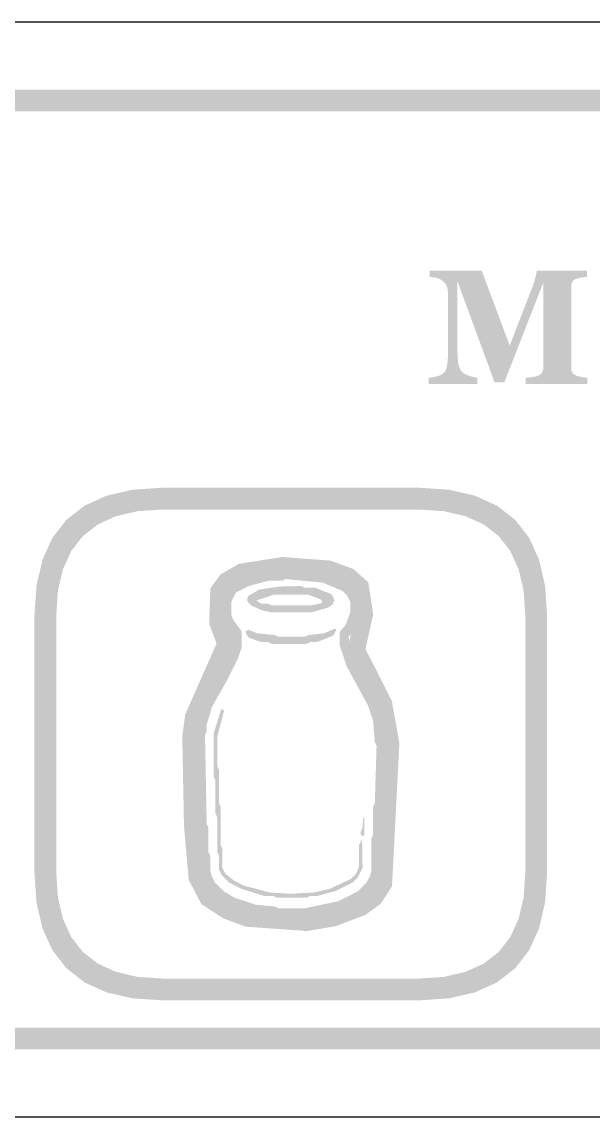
# Model space of a CAD drawing. Header units: millimetres. Extents: x 6 to 294, y 109 to 451.
# Drawn here: x 148.27 to 158.74, y 268.86 to 288.94 of the extents above; entities that cross this region are included whole.
import ezdxf

# ---------------------------------------------------------------- set-up
doc = ezdxf.new("R2010")
doc.units = ezdxf.units.MM
doc.layers.add('CUT', color=1, linetype='Continuous')
doc.layers.add('RASTER', color=7, linetype='Continuous')

msp = doc.modelspace()

# ---------------------------------------------------------------- hatches: boundary and pattern name
at = {"layer": 'RASTER'}
h = msp.add_hatch(color=7, dxfattribs=at)
h.paths.add_polyline_path([(143.2, 285.501), (143.234, 286.016), (143.337, 286.463), (143.509, 286.841), (143.75, 287.151), (144.059, 287.391), (144.438, 287.563), (144.884, 287.666), (145.4, 287.701), (202.6, 287.701), (203.116, 287.666), (203.563, 287.563), (203.941, 287.391), (204.25, 287.151), (204.491, 286.841), (204.663, 286.463), (204.766, 286.016), (204.8, 285.501), (204.8, 272.301), (204.766, 271.785), (204.663, 271.338), (204.491, 270.96), (204.25, 270.651), (203.941, 270.41), (203.563, 270.238), (203.116, 270.135), (202.6, 270.101), (145.4, 270.101), (144.884, 270.135), (144.438, 270.238), (144.059, 270.41), (143.75, 270.651), (143.509, 270.96), (143.337, 271.338), (143.234, 271.785), (143.2, 272.301)])
h.paths.add_polyline_path([(143.6, 285.501), (143.6, 272.301), (143.628, 271.879), (143.712, 271.513), (143.853, 271.204), (144.05, 270.951), (144.303, 270.754), (144.613, 270.613), (144.978, 270.529), (145.4, 270.501), (202.6, 270.501), (203.022, 270.529), (203.388, 270.613), (203.697, 270.754), (203.95, 270.951), (204.147, 271.204), (204.288, 271.513), (204.372, 271.879), (204.4, 272.301), (204.4, 285.501), (204.372, 285.923), (204.288, 286.288), (204.147, 286.598), (203.95, 286.851), (203.697, 287.048), (203.388, 287.188), (203.022, 287.273), (202.6, 287.301), (145.4, 287.301), (144.978, 287.273), (144.613, 287.188), (144.303, 287.048), (144.05, 286.851), (143.853, 286.598), (143.712, 286.288), (143.628, 285.923), (143.6, 285.501)], flags=0)
msp.add_hatch(color=7, dxfattribs=at).paths.add_polyline_path([(158.635, 282.301), (157.508, 282.301), (157.508, 282.415), (157.521, 282.416), (157.534, 282.418), (157.549, 282.419), (157.564, 282.421), (157.579, 282.423), (157.596, 282.425), (157.613, 282.427), (157.63, 282.43), (157.648, 282.432), (157.664, 282.435), (157.678, 282.438), (157.691, 282.44), (157.703, 282.443), (157.713, 282.446), (157.722, 282.449), (157.729, 282.452), (157.742, 282.457), (157.754, 282.464), (157.766, 282.47), (157.776, 282.478), (157.785, 282.485), (157.793, 282.494), (157.801, 282.502), (157.807, 282.512), (157.812, 282.522), (157.817, 282.532), (157.821, 282.543), (157.824, 282.555), (157.827, 282.567), (157.829, 282.58), (157.83, 282.594), (157.83, 282.608), (157.83, 284.161), (157.115, 282.334), (156.931, 282.334), (156.927, 282.348), (156.922, 282.365), (156.916, 282.384), (156.908, 282.407), (156.899, 282.432), (156.889, 282.461), (156.878, 282.492), (156.866, 282.526), (156.853, 282.561), (156.841, 282.595), (156.83, 282.626), (156.819, 282.656), (156.808, 282.684), (156.799, 282.71), (156.79, 282.734), (156.781, 282.756), (156.256, 284.185), (156.256, 282.92), (156.256, 282.876), (156.257, 282.835), (156.259, 282.796), (156.262, 282.761), (156.265, 282.727), (156.269, 282.697), (156.274, 282.669), (156.28, 282.644), (156.286, 282.621), (156.294, 282.6), (156.302, 282.581), (156.311, 282.562), (156.322, 282.546), (156.333, 282.531), (156.345, 282.518), (156.358, 282.506), (156.368, 282.498), (156.38, 282.491), (156.394, 282.483), (156.409, 282.476), (156.427, 282.469), (156.446, 282.461), (156.467, 282.454), (156.489, 282.447), (156.512, 282.441), (156.533, 282.435), (156.552, 282.43), (156.57, 282.425), (156.585, 282.422), (156.599, 282.419), (156.611, 282.417), (156.622, 282.415), (156.622, 282.301), (155.728, 282.301), (155.728, 282.415), (155.738, 282.416), (155.749, 282.418), (155.762, 282.42), (155.776, 282.422), (155.792, 282.425), (155.809, 282.428), (155.828, 282.431), (155.848, 282.435), (155.868, 282.439), (155.887, 282.444), (155.906, 282.45), (155.923, 282.456), (155.939, 282.463), (155.955, 282.471), (155.97, 282.479), (155.983, 282.488), (155.997, 282.499), (156.01, 282.512), (156.022, 282.527), (156.032, 282.543), (156.042, 282.562), (156.05, 282.582), (156.057, 282.603), (156.062, 282.627), (156.067, 282.652), (156.071, 282.681), (156.075, 282.711), (156.078, 282.745), (156.08, 282.781), (156.081, 282.819), (156.082, 282.861), (156.083, 282.904), (156.083, 283.934), (156.082, 283.957), (156.081, 283.979), (156.079, 284), (156.077, 284.02), (156.074, 284.039), (156.07, 284.057), (156.065, 284.074), (156.059, 284.09), (156.053, 284.105), (156.046, 284.12), (156.038, 284.133), (156.03, 284.146), (156.021, 284.158), (156.011, 284.169), (156, 284.179), (155.989, 284.189), (155.974, 284.2), (155.96, 284.21), (155.945, 284.219), (155.93, 284.226), (155.915, 284.233), (155.899, 284.239), (155.884, 284.244), (155.869, 284.248), (155.853, 284.251), (155.838, 284.254), (155.823, 284.256), (155.807, 284.259), (155.791, 284.261), (155.776, 284.262), (155.76, 284.264), (155.744, 284.265), (155.744, 284.379), (156.701, 284.379), (157.214, 283.007), (157.646, 284.122), (157.651, 284.137), (157.657, 284.154), (157.662, 284.171), (157.667, 284.189), (157.673, 284.208), (157.678, 284.227), (157.683, 284.247), (157.688, 284.268), (157.693, 284.288), (157.697, 284.307), (157.701, 284.324), (157.704, 284.338), (157.706, 284.351), (157.708, 284.363), (157.71, 284.372), (157.71, 284.379), (158.632, 284.379), (158.632, 284.265), (158.62, 284.264), (158.608, 284.263), (158.596, 284.262), (158.584, 284.261), (158.571, 284.259), (158.559, 284.257), (158.546, 284.256), (158.533, 284.253), (158.521, 284.251), (158.508, 284.249), (158.496, 284.246), (158.483, 284.243), (158.471, 284.24), (158.459, 284.237), (158.447, 284.234), (158.435, 284.23), (158.422, 284.225), (158.409, 284.219), (158.398, 284.213), (158.388, 284.205), (158.379, 284.198), (158.371, 284.189), (158.365, 284.18), (158.36, 284.17), (158.356, 284.16), (158.352, 284.149), (158.349, 284.138), (158.346, 284.127), (158.344, 284.115), (158.343, 284.103), (158.342, 284.091), (158.342, 284.079), (158.342, 282.607), (158.342, 282.594), (158.343, 282.582), (158.344, 282.57), (158.346, 282.558), (158.349, 282.548), (158.352, 282.537), (158.356, 282.528), (158.36, 282.518), (158.365, 282.51), (158.371, 282.501), (158.379, 282.493), (158.388, 282.485), (158.398, 282.477), (158.409, 282.47), (158.422, 282.463), (158.435, 282.456), (158.443, 282.453), (158.452, 282.45), (158.463, 282.446), (158.474, 282.443), (158.487, 282.44), (158.5, 282.437), (158.515, 282.434), (158.531, 282.431), (158.547, 282.428), (158.563, 282.426), (158.577, 282.423), (158.59, 282.421), (158.603, 282.419), (158.614, 282.418), (158.625, 282.416), (158.635, 282.415)])
h = msp.add_hatch(color=7, dxfattribs=at)
h.paths.add_polyline_path([(148.5, 278.051), (148.537, 278.602), (148.647, 279.079), (148.83, 279.483), (149.087, 279.813), (149.418, 280.07), (149.822, 280.254), (150.299, 280.364), (150.85, 280.401), (155.55, 280.401), (156.101, 280.364), (156.578, 280.254), (156.982, 280.07), (157.313, 279.813), (157.57, 279.483), (157.753, 279.079), (157.863, 278.602), (157.9, 278.051), (157.9, 273.351), (157.863, 272.8), (157.753, 272.323), (157.57, 271.919), (157.313, 271.588), (156.982, 271.331), (156.578, 271.148), (156.101, 271.038), (155.55, 271.001), (150.85, 271.001), (150.299, 271.038), (149.822, 271.148), (149.418, 271.331), (149.088, 271.588), (148.83, 271.919), (148.647, 272.323), (148.537, 272.8), (148.5, 273.351)])
h.paths.add_polyline_path([(148.9, 278.051), (148.9, 273.351), (148.93, 272.894), (149.022, 272.498), (149.174, 272.163), (149.388, 271.888), (149.662, 271.675), (149.997, 271.523), (150.393, 271.431), (150.85, 271.401), (155.55, 271.401), (156.007, 271.431), (156.403, 271.523), (156.738, 271.675), (157.013, 271.888), (157.226, 272.163), (157.378, 272.498), (157.47, 272.894), (157.5, 273.351), (157.5, 278.051), (157.47, 278.508), (157.378, 278.904), (157.226, 279.239), (157.013, 279.513), (156.738, 279.727), (156.403, 279.879), (156.007, 279.97), (155.55, 280.001), (150.85, 280.001), (150.393, 279.97), (149.997, 279.879), (149.662, 279.727), (149.388, 279.513), (149.174, 279.239), (149.022, 278.904), (148.93, 278.508), (148.9, 278.051)], flags=0)
h = msp.add_hatch(color=7, dxfattribs=at)
h.paths.add_polyline_path([(153.046, 279.131), (153.928, 279.064), (154.354, 278.907), (154.621, 278.665), (154.711, 278.079), (154.57, 277.444), (155.052, 276.495), (155.191, 275.718), (155.056, 273.092), (154.853, 272.777), (154.571, 272.57), (154.026, 272.361), (153.497, 272.272), (152.376, 272.352), (151.962, 272.504), (151.562, 272.765), (151.329, 273.209), (151.242, 274.19), (151.21, 275.846), (151.266, 276.247), (151.839, 277.543), (151.703, 277.91), (151.725, 278.556), (151.909, 278.809), (152.25, 279.005)])
h.paths.add_polyline_path([(153.059, 278.809), (152.358, 278.698), (152.128, 278.566), (152.042, 278.447), (152.025, 277.962), (152.185, 277.533), (151.576, 276.158), (151.53, 275.827), (151.562, 274.207), (151.642, 273.301), (151.807, 272.987), (152.107, 272.792), (152.444, 272.668), (153.481, 272.594), (153.941, 272.671), (154.417, 272.854), (154.616, 273), (154.741, 273.193), (154.869, 275.698), (154.745, 276.392), (154.232, 277.401), (154.386, 278.089), (154.322, 278.504), (154.185, 278.628), (153.859, 278.748), (153.059, 278.809)], flags=0)
h = msp.add_hatch(color=7, dxfattribs=at)
h.paths.add_polyline_path([(152.856, 278.877), (153.521, 278.887), (153.585, 278.855), (153.714, 278.855), (154.067, 278.758), (154.301, 278.639), (154.366, 278.575), (154.452, 278.405), (154.484, 278.18), (154.452, 278.116), (154.452, 277.956), (154.366, 277.785), (154.26, 277.667), (154.292, 277.41), (154.475, 277.015), (154.838, 276.35), (154.934, 275.901), (154.934, 274.873), (154.902, 274.809), (154.902, 274.135), (154.87, 274.07), (154.87, 273.396), (154.838, 273.236), (154.751, 273.065), (154.526, 272.841), (154.067, 272.625), (153.65, 272.529), (153.425, 272.529), (153.361, 272.497), (153.039, 272.497), (152.975, 272.529), (152.558, 272.561), (152.237, 272.658), (151.874, 272.841), (151.681, 273.033), (151.595, 273.203), (151.53, 273.46), (151.498, 274.424), (151.466, 274.488), (151.466, 275.997), (151.595, 276.446), (152.076, 277.345), (152.14, 277.57), (152.131, 277.689), (152.034, 277.785), (151.948, 277.956), (151.916, 278.309), (152.034, 278.575), (152.163, 278.672), (152.526, 278.823)])
h.paths.add_polyline_path([(153.104, 278.726), (153.039, 278.694), (152.783, 278.694), (152.429, 278.598), (152.195, 278.479), (152.108, 278.309), (152.108, 278.084), (152.14, 277.988), (152.301, 277.763), (152.301, 277.474), (152.237, 277.281), (152.034, 276.873), (151.755, 276.382), (151.659, 276.061), (151.659, 275.933), (151.627, 275.868), (151.659, 274.231), (151.691, 274.167), (151.691, 273.717), (151.723, 273.653), (151.723, 273.396), (151.755, 273.268), (151.81, 273.162), (151.97, 273.001), (152.173, 272.882), (152.558, 272.754), (152.911, 272.722), (152.975, 272.69), (153.457, 272.69), (154.067, 272.818), (154.43, 273.001), (154.59, 273.162), (154.645, 273.268), (154.677, 273.364), (154.677, 273.974), (154.709, 274.038), (154.709, 274.552), (154.741, 274.616), (154.773, 275.676), (154.741, 275.74), (154.709, 276.125), (154.613, 276.414), (154.227, 277.121), (154.099, 277.506), (154.099, 277.763), (154.205, 277.882), (154.292, 278.116), (154.292, 278.309), (154.237, 278.415), (154.141, 278.511), (153.778, 278.662)], flags=0)
h.paths.add_polyline_path([(152.985, 278.588), (153.393, 278.598), (153.457, 278.566), (153.65, 278.566), (153.948, 278.447), (154.003, 278.341), (153.961, 278.254), (153.884, 278.203), (153.585, 278.116), (152.847, 278.116), (152.686, 278.148), (152.484, 278.235), (152.42, 278.299), (152.397, 278.341), (152.42, 278.415), (152.622, 278.534)], flags=0)
h.paths.add_polyline_path([(152.879, 278.437), (152.567, 278.331), (152.654, 278.277), (152.783, 278.277), (152.847, 278.245), (153.585, 278.245), (153.746, 278.277), (153.778, 278.309), (153.755, 278.351), (153.521, 278.437)], flags=0)
h.paths.add_polyline_path([(154.012, 277.818), (154.035, 277.795), (153.98, 277.689), (153.682, 277.57), (153.553, 277.57), (153.489, 277.538), (152.847, 277.538), (152.783, 277.57), (152.654, 277.57), (152.42, 277.657), (152.365, 277.763), (152.429, 277.795), (152.59, 277.731), (152.911, 277.699), (152.975, 277.667), (153.457, 277.667), (153.521, 277.699), (153.81, 277.731)], flags=0)
h.paths.add_polyline_path([(151.925, 276.34), (151.98, 276.318), (151.851, 275.836), (151.851, 275.291), (151.884, 275.226), (151.884, 274.616), (151.916, 274.552), (151.916, 273.846), (151.948, 273.781), (151.948, 273.428), (152.002, 273.322), (152.163, 273.194), (152.333, 273.107), (152.815, 272.979), (153.21, 272.956), (153.617, 272.979), (153.906, 273.043), (154.301, 273.226), (154.398, 273.322), (154.452, 273.46), (154.452, 273.846), (154.507, 273.964), (154.516, 273.428), (154.43, 273.258), (154.333, 273.162), (154.035, 273.011), (153.682, 272.914), (153.553, 272.914), (153.489, 272.882), (152.943, 272.882), (152.879, 272.914), (152.718, 272.914), (152.301, 273.043), (152.067, 273.162), (151.938, 273.29), (151.884, 273.396), (151.884, 273.653), (151.851, 273.717), (151.851, 274.359), (151.819, 274.424), (151.819, 275.034), (151.787, 275.098), (151.787, 275.901)], flags=0)
h.paths.add_polyline_path([(154.526, 274.35), (154.549, 274.327), (154.549, 274.038), (154.516, 274.006), (154.484, 274.038), (154.484, 274.102), (154.516, 274.167)], flags=0)

# ---------------------------------------------------------------- linework, layer by layer
at = {"layer": 'CUT'}
for points in [[(144.999, 288.941), (203.001, 288.941)], [(203.001, 268.861), (144.999, 268.861)]]:
    msp.add_lwpolyline(points, dxfattribs=at)

doc.saveas('drawing.dxf')
